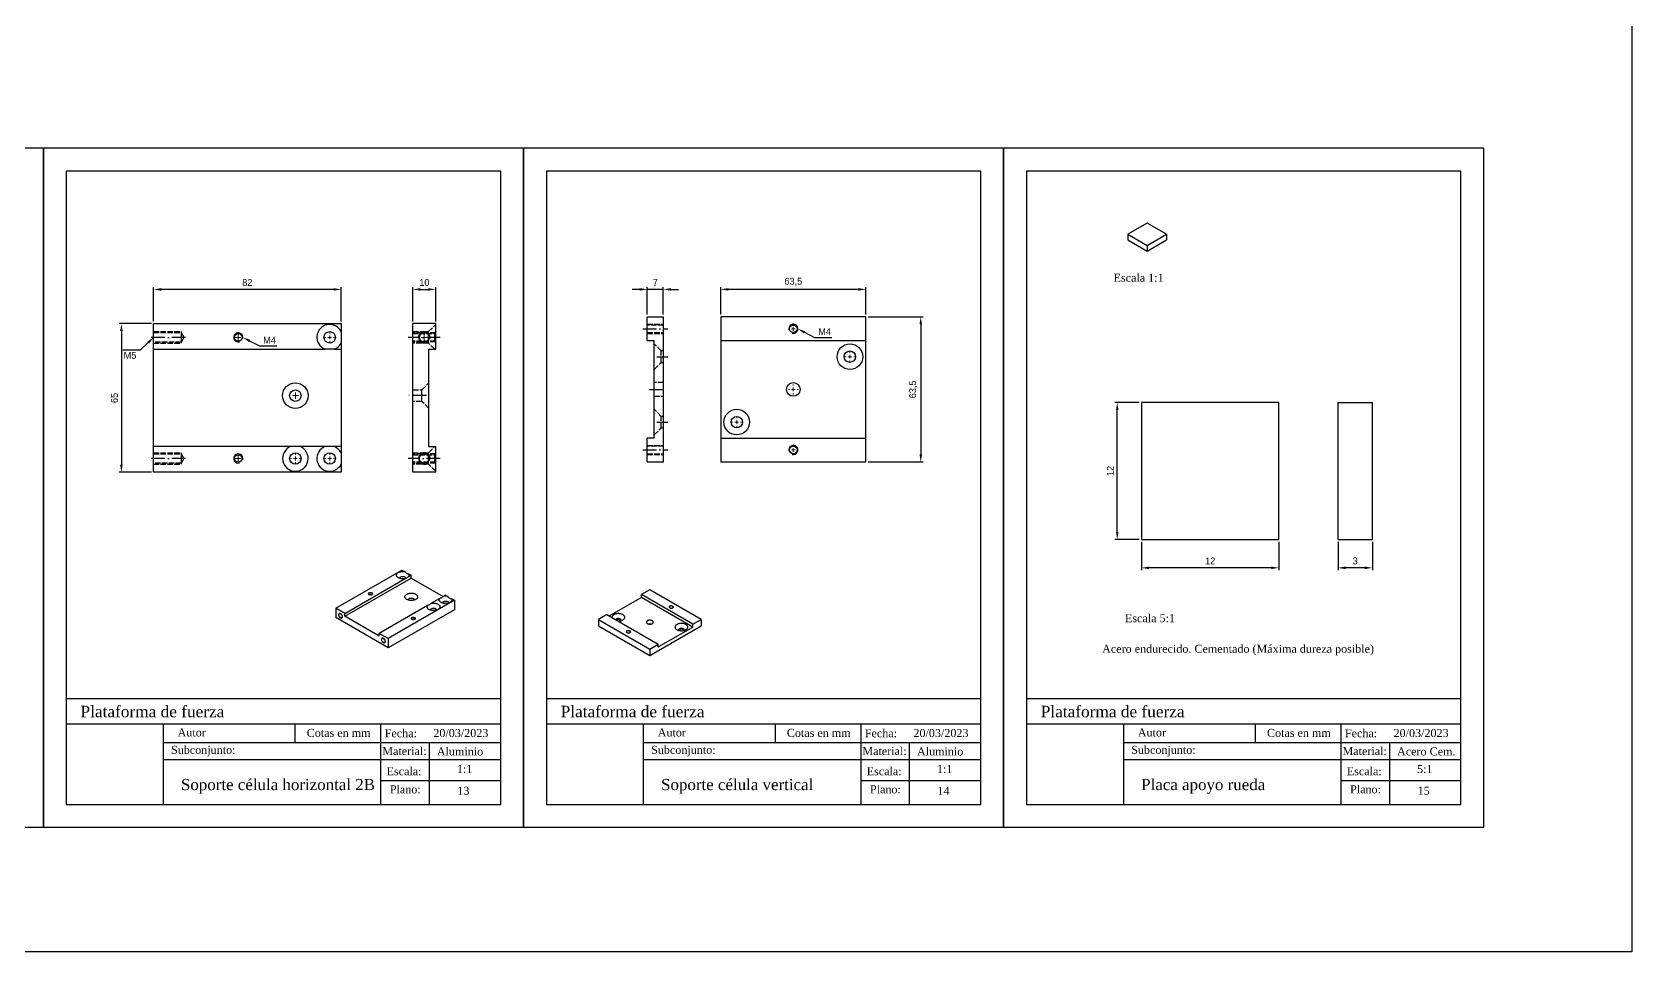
# Model space of a CAD drawing. Header units: inches. Extents: x 3024 to 8657, y 819 to 1763.
# Drawn here: x 7957 to 8657, y 819 to 1222 of the extents above; entities that cross this region are included whole.
import ezdxf
from ezdxf.enums import TextEntityAlignment as Align

# ---------------------------------------------------------------- set-up
doc = ezdxf.new("R2010")
doc.units = ezdxf.units.IN
doc.header["$MEASUREMENT"] = 0
doc.linetypes.add('ACAD_ISO02W100', pattern=[15, 12, -3])
doc.linetypes.add('ACAD_ISO10W100', pattern=[18, 12, -3, 0, -3])
for name, color, linetype in [('cotas', 1, 'Continuous'), ('ejes', 4, 'ACAD_ISO10W100'), ('finas', 3, 'ACAD_ISO02W100'), ('Pieza', 7, 'Continuous'), ('Texto', 7, 'Continuous')]:
    doc.layers.add(name, color=color, linetype=linetype)
doc.styles.add('Estilo1', font='times.ttf', dxfattribs={"height": 2.5})
doc.dimstyles.new('PFC silvia', dxfattribs={"dimscale": 0.5, "dimtxt": 6, "dimasz": 6.604, "dimexe": 2, "dimexo": 2, "dimgap": 3.048, "dimtad": 1, "dimdec": 1, "dimtxsty": 'Standard', "dimcen": 2.5, "dimclrt": 256, "dimadec": 1, "dimazin": 2, "dimtfac": 1, "dimtdec": 1, "dimtmove": 0, "dimatfit": 3, "dimfxl": 1, "dimtzin": 0, "dimarcsym": 0})

# ---------------------------------------------------------------- blocks, each defined once
blk = doc.blocks.new('SW_CENTERMARKSYMBOL_2')
at = {"color": 0, "linetype": 'Continuous', "lineweight": 18}
for p, q in [((-1.67, 0), (-2.17, 0)), ((0, 0), (-0.83, 0)), ((0, 1.67), (0, 2.17)), ((0, 0), (0, 0.83)), ((0, 0), (0, -0.83)), ((0, 0), (0.83, 0)), ((1.67, 0), (2.17, 0)), ((0, -1.67), (0, -2.17))]:
    blk.add_line(p, q, dxfattribs=at)
blk = doc.blocks.new('SW_CENTERMARKSYMBOL_3')
at = {"color": 0, "linetype": 'Continuous', "lineweight": 18}
for p, q in [((-1.67, 0), (-2.17, 0)), ((0, 0), (-0.83, 0)), ((0, 1.67), (0, 2.17)), ((0, 0), (0, 0.83)), ((0, 0), (0, -0.83)), ((0, 0), (0.83, 0)), ((1.67, 0), (2.17, 0)), ((0, -1.67), (0, -2.17))]:
    blk.add_line(p, q, dxfattribs=at)
blk = doc.blocks.new('SW_CENTERMARKSYMBOL_5')
at = {"color": 0, "linetype": 'Continuous', "lineweight": 18}
for p, q in [((-0.83, 0), (-1.33, 0)), ((0, 0), (-0.83, 0)), ((0, 0.83), (0, 1.33)), ((0, 0), (0, 0.83)), ((0, 0), (0, -0.83)), ((0, 0), (0.83, 0)), ((0.83, 0), (1.33, 0)), ((0, -0.83), (0, -1.33))]:
    blk.add_line(p, q, dxfattribs=at)
blk = doc.blocks.new('SW_CENTERMARKSYMBOL_6')
at = {"color": 0, "linetype": 'Continuous', "lineweight": 18}
for p, q in [((-0.83, 0), (-1.33, 0)), ((0, 0), (-0.83, 0)), ((0, 0.83), (0, 1.33)), ((0, 0), (0, 0.83)), ((0, 0), (0, -0.83)), ((0, 0), (0.83, 0)), ((0.83, 0), (1.33, 0)), ((0, -0.83), (0, -1.33))]:
    blk.add_line(p, q, dxfattribs=at)
blk = doc.blocks.new('*D41')
at = {"layer": 'cotas', "color": 0, "lineweight": -2, "transparency": 16777216}
for p, q in [((8010.32, 1095.16), (8010.32, 1110.12)), ((8089.02, 1109.12), (8013.62, 1109.12)), ((8092.32, 1095.16), (8092.32, 1110.12))]:
    blk.add_line(p, q, dxfattribs=at)
at = {"layer": 'cotas', "color": 0, "transparency": 16777216}
for points in [[(8013.62, 1109.67), (8013.62, 1108.57), (8010.32, 1109.12)], [(8089.02, 1109.67), (8089.02, 1108.57), (8092.32, 1109.12)]]:
    blk.add_solid(points, dxfattribs=at)
at = {"layer": 'Defpoints', "color": 0, "transparency": 16777216}
for p in [(8010.32, 1109.12), (8010.32, 1094.16), (8092.32, 1094.16)]:
    blk.add_point(p, dxfattribs=at)
at = {"layer": 'cotas', "transparency": 16777216, "insert": (8051.32, 1112.14), "char_height": 3, "attachment_point": 5}
blk.add_mtext('82', dxfattribs=at)
blk = doc.blocks.new('*D42')
at = {"layer": 'cotas', "color": 0, "lineweight": -2, "transparency": 16777216}
for p, q in [((8123.72, 1095.16), (8123.72, 1110.12)), ((8127.02, 1109.12), (8130.41, 1109.12)), ((8133.72, 1095.16), (8133.72, 1110.12))]:
    blk.add_line(p, q, dxfattribs=at)
at = {"layer": 'cotas', "color": 0, "transparency": 16777216}
for points in [[(8127.02, 1109.67), (8127.02, 1108.57), (8123.72, 1109.12)], [(8130.41, 1109.67), (8130.41, 1108.57), (8133.72, 1109.12)]]:
    blk.add_solid(points, dxfattribs=at)
at = {"layer": 'Defpoints', "color": 0, "transparency": 16777216}
for p in [(8133.72, 1109.12), (8123.72, 1094.16), (8133.72, 1094.16)]:
    blk.add_point(p, dxfattribs=at)
at = {"layer": 'cotas', "transparency": 16777216, "insert": (8128.72, 1112.14), "char_height": 3, "attachment_point": 5}
blk.add_mtext('10', dxfattribs=at)
blk = doc.blocks.new('*D43')
at = {"layer": 'cotas', "color": 0, "lineweight": -2, "transparency": 16777216}
for p, q in [((8009.32, 1094.16), (7995.21, 1094.16)), ((7996.21, 1090.86), (7996.21, 1032.46)), ((8009.32, 1029.16), (7995.21, 1029.16))]:
    blk.add_line(p, q, dxfattribs=at)
at = {"layer": 'cotas', "color": 0, "transparency": 16777216}
for points in [[(7995.66, 1090.86), (7996.76, 1090.86), (7996.21, 1094.16)], [(7995.66, 1032.46), (7996.76, 1032.46), (7996.21, 1029.16)]]:
    blk.add_solid(points, dxfattribs=at)
at = {"layer": 'Defpoints', "color": 0, "transparency": 16777216}
for p in [(8010.32, 1094.16), (7996.21, 1029.16), (8010.32, 1029.16)]:
    blk.add_point(p, dxfattribs=at)
at = {"layer": 'cotas', "transparency": 16777216, "insert": (7993.19, 1061.66), "char_height": 3, "attachment_point": 5, "rotation": 90}
blk.add_mtext('65', dxfattribs=at)
blk = doc.blocks.new('SW_CENTERMARKSYMBOL_1')
at = {"color": 0, "linetype": 'Continuous', "lineweight": 18}
for p, q in [((-1.67, 0), (-2.17, 0)), ((0, 0), (-0.83, 0)), ((0, 1.67), (0, 2.17)), ((0, 0), (0, 0.83)), ((0, 0), (0, -0.83)), ((0, 0), (0.83, 0)), ((1.67, 0), (2.17, 0)), ((0, -1.67), (0, -2.17))]:
    blk.add_line(p, q, dxfattribs=at)
blk = doc.blocks.new('*D47')
at = {"layer": 'cotas', "color": 0, "lineweight": -2, "transparency": 16777216}
for p, q in [((8258.37, 1098.14), (8258.37, 1110.13)), ((8318.57, 1109.13), (8261.67, 1109.13)), ((8321.87, 1098.14), (8321.87, 1110.13))]:
    blk.add_line(p, q, dxfattribs=at)
at = {"layer": 'cotas', "color": 0, "transparency": 16777216}
for points in [[(8261.67, 1109.68), (8261.67, 1108.58), (8258.37, 1109.13)], [(8318.57, 1109.68), (8318.57, 1108.58), (8321.87, 1109.13)]]:
    blk.add_solid(points, dxfattribs=at)
at = {"layer": 'Defpoints', "color": 0, "transparency": 16777216}
for p in [(8258.37, 1109.13), (8258.37, 1097.14), (8321.87, 1097.14)]:
    blk.add_point(p, dxfattribs=at)
at = {"layer": 'cotas', "transparency": 16777216, "insert": (8290.12, 1112.41), "char_height": 3, "attachment_point": 5}
blk.add_mtext('63,5', dxfattribs=at)
blk = doc.blocks.new('*D48')
at = {"layer": 'cotas', "color": 0, "lineweight": -2, "transparency": 16777216}
for p, q in [((8222.96, 1109.13), (8219.66, 1109.13)), ((8226.26, 1098.14), (8226.26, 1110.13)), ((8233.26, 1109.13), (8226.26, 1109.13)), ((8233.26, 1098.14), (8233.26, 1110.13)), ((8236.56, 1109.13), (8239.87, 1109.13))]:
    blk.add_line(p, q, dxfattribs=at)
at = {"layer": 'cotas', "color": 0, "transparency": 16777216}
for points in [[(8222.96, 1109.68), (8222.96, 1108.58), (8226.26, 1109.13)], [(8236.56, 1109.68), (8236.56, 1108.58), (8233.26, 1109.13)]]:
    blk.add_solid(points, dxfattribs=at)
at = {"layer": 'Defpoints', "color": 0, "transparency": 16777216}
for p in [(8226.26, 1109.13), (8226.26, 1097.14), (8233.26, 1097.14)]:
    blk.add_point(p, dxfattribs=at)
at = {"layer": 'cotas', "transparency": 16777216, "insert": (8229.76, 1112.16), "char_height": 3, "attachment_point": 5}
blk.add_mtext('7', dxfattribs=at)
blk = doc.blocks.new('*D49')
at = {"layer": 'cotas', "color": 0, "lineweight": -2, "transparency": 16777216}
for p, q in [((8322.87, 1097.14), (8346.86, 1097.14)), ((8345.86, 1093.84), (8345.86, 1036.94)), ((8322.87, 1033.64), (8346.86, 1033.64))]:
    blk.add_line(p, q, dxfattribs=at)
at = {"layer": 'cotas', "color": 0, "transparency": 16777216}
for points in [[(8345.31, 1093.84), (8346.41, 1093.84), (8345.86, 1097.14)], [(8345.31, 1036.94), (8346.41, 1036.94), (8345.86, 1033.64)]]:
    blk.add_solid(points, dxfattribs=at)
at = {"layer": 'Defpoints', "color": 0, "transparency": 16777216}
for p in [(8321.87, 1097.14), (8321.87, 1033.64), (8345.86, 1033.64)]:
    blk.add_point(p, dxfattribs=at)
at = {"layer": 'cotas', "transparency": 16777216, "insert": (8342.58, 1065.39), "char_height": 3, "attachment_point": 5, "rotation": 90}
blk.add_mtext('63,5', dxfattribs=at)
blk = doc.blocks.new('*D50')
at = {"layer": 'cotas', "color": 0, "lineweight": -2, "transparency": 16777216}
for p, q in [((8442.44, 998.71), (8442.44, 986.34)), ((8502.44, 998.71), (8502.44, 986.34)), ((8499.13, 987.34), (8445.74, 987.34))]:
    blk.add_line(p, q, dxfattribs=at)
at = {"layer": 'cotas', "color": 0, "transparency": 16777216}
for points in [[(8445.74, 987.89), (8445.74, 986.79), (8442.44, 987.34)], [(8499.13, 987.89), (8499.13, 986.79), (8502.44, 987.34)]]:
    blk.add_solid(points, dxfattribs=at)
at = {"layer": 'Defpoints', "color": 0, "transparency": 16777216}
for p in [(8442.44, 999.71), (8502.44, 999.71), (8442.44, 987.34)]:
    blk.add_point(p, dxfattribs=at)
at = {"layer": 'cotas', "transparency": 16777216, "insert": (8472.44, 990.36), "char_height": 3, "attachment_point": 5}
blk.add_mtext('12', dxfattribs=at)
blk = doc.blocks.new('*D51')
at = {"layer": 'cotas', "color": 0, "lineweight": -2, "transparency": 16777216}
for p, q in [((8441.44, 1059.71), (8430.8, 1059.71)), ((8431.8, 1003.01), (8431.8, 1056.4)), ((8441.44, 999.71), (8430.8, 999.71))]:
    blk.add_line(p, q, dxfattribs=at)
at = {"layer": 'cotas', "color": 0, "transparency": 16777216}
for points in [[(8431.25, 1056.4), (8432.35, 1056.4), (8431.8, 1059.71)], [(8431.25, 1003.01), (8432.35, 1003.01), (8431.8, 999.71)]]:
    blk.add_solid(points, dxfattribs=at)
at = {"layer": 'Defpoints', "color": 0, "transparency": 16777216}
for p in [(8431.8, 1059.71), (8442.44, 1059.71), (8442.44, 999.71)]:
    blk.add_point(p, dxfattribs=at)
at = {"layer": 'cotas', "transparency": 16777216, "insert": (8428.78, 1029.71), "char_height": 3, "attachment_point": 5, "rotation": 90}
blk.add_mtext('12', dxfattribs=at)
blk = doc.blocks.new('*D52')
at = {"layer": 'cotas', "color": 0, "lineweight": -2, "transparency": 16777216}
for p, q in [((8528.38, 998.71), (8528.38, 986.34)), ((8543.38, 998.71), (8543.38, 986.34)), ((8540.08, 987.34), (8531.68, 987.34))]:
    blk.add_line(p, q, dxfattribs=at)
at = {"layer": 'cotas', "color": 0, "transparency": 16777216}
for points in [[(8531.68, 987.89), (8531.68, 986.79), (8528.38, 987.34)], [(8540.08, 987.89), (8540.08, 986.79), (8543.38, 987.34)]]:
    blk.add_solid(points, dxfattribs=at)
at = {"layer": 'Defpoints', "color": 0, "transparency": 16777216}
for p in [(8528.38, 999.71), (8543.38, 999.71), (8528.38, 987.34)]:
    blk.add_point(p, dxfattribs=at)
at = {"layer": 'cotas', "transparency": 16777216, "insert": (8535.88, 990.36), "char_height": 3, "attachment_point": 5}
blk.add_mtext('3', dxfattribs=at)

msp = doc.modelspace()

# ---------------------------------------------------------------- linework, layer by layer
for p, q in [((7972.119, 1160.887), (7972.119, 883.887)), ((8182.119, 1160.887), (8182.119, 883.887)), ((8392.119, 1160.887), (8392.119, 883.887))]:
    msp.add_line(p, q)
at = {"color": 7, "linetype": 'Continuous', "lineweight": 25}
for p, q in [((8444.88, 1138.117), (8436.395, 1133.219)), ((8453.366, 1133.219), (8444.88, 1138.117)), ((8436.395, 1133.219), (8444.88, 1128.32)), ((8436.395, 1133.219), (8436.395, 1130.769)), ((8436.395, 1130.769), (8444.88, 1125.87)), ((8444.88, 1128.32), (8453.366, 1133.219)), ((8444.88, 1125.87), (8453.366, 1130.769)), ((8444.88, 1128.32), (8444.88, 1125.87)), ((8453.366, 1133.219), (8453.366, 1130.769)), ((8010.321, 1094.162), (8092.321, 1094.162)), ((8010.321, 1082.962), (8010.321, 1094.162)), ((8092.321, 1094.162), (8092.321, 1090.684)), ((8123.717, 1029.162), (8123.717, 1094.162)), ((8133.717, 1094.162), (8123.717, 1094.162)), ((8133.717, 1082.962), (8133.717, 1094.162)), ((8226.262, 1097.142), (8233.262, 1097.142)), ((8226.262, 1086.692), (8226.262, 1097.142)), ((8233.262, 1033.642), (8233.262, 1097.142)), ((8321.871, 1097.142), (8258.371, 1097.142)), ((8258.371, 1097.142), (8258.371, 1086.692)), ((8321.871, 1086.692), (8321.871, 1097.142)), ((8092.321, 1085.64), (8092.321, 1082.962)), ((8229.262, 1086.692), (8226.262, 1086.692)), ((8229.262, 1044.092), (8229.262, 1086.692)), ((8321.871, 1086.692), (8258.371, 1086.692)), ((8258.371, 1086.692), (8258.371, 1044.092)), ((8321.871, 1044.092), (8321.871, 1086.692)), ((8010.321, 1082.962), (8085.243, 1082.962)), ((8010.321, 1040.362), (8010.321, 1082.962)), ((8089.399, 1082.962), (8092.321, 1082.962)), ((8092.321, 1082.962), (8092.321, 1040.362)), ((8130.717, 1040.362), (8130.717, 1082.962)), ((8130.717, 1082.962), (8133.717, 1082.962)), ((8442.436, 1059.706), (8442.436, 999.706)), ((8502.436, 1059.706), (8442.436, 1059.706)), ((8502.436, 999.706), (8502.436, 1059.706)), ((8528.377, 999.706), (8528.377, 1059.706)), ((8528.377, 1059.706), (8543.377, 1059.706)), ((8543.377, 999.706), (8543.377, 1059.706)), ((8226.262, 1033.642), (8226.262, 1044.092)), ((8229.262, 1044.092), (8226.262, 1044.092)), ((8258.371, 1044.092), (8321.871, 1044.092)), ((8258.371, 1044.092), (8258.371, 1033.642)), ((8321.871, 1033.642), (8321.871, 1044.092)), ((8010.321, 1029.162), (8010.321, 1040.362)), ((8070.243, 1040.362), (8010.321, 1040.362)), ((8085.243, 1040.362), (8074.399, 1040.362)), ((8092.321, 1040.362), (8089.399, 1040.362)), ((8092.321, 1040.362), (8092.321, 1037.684)), ((8130.717, 1040.362), (8133.717, 1040.362)), ((8133.717, 1029.162), (8133.717, 1040.362)), ((8092.321, 1029.162), (8010.321, 1029.162)), ((8092.321, 1032.64), (8092.321, 1029.162)), ((8133.717, 1029.162), (8123.717, 1029.162)), ((8226.262, 1033.642), (8233.262, 1033.642)), ((8258.371, 1033.642), (8321.871, 1033.642)), ((8442.436, 999.706), (8502.436, 999.706)), ((8528.377, 999.706), (8543.377, 999.706)), ((8089.961, 969.662), (8118.952, 986.398)), ((8093.92, 966.151), (8122.912, 982.888)), ((8093.92, 967.376), (8120.409, 982.668)), ((8118.952, 986.398), (8120.182, 985.688)), ((8121.879, 983.516), (8122.912, 984.112)), ((8121.965, 984.659), (8122.912, 984.112)), ((8122.912, 982.888), (8122.912, 984.112)), ((8122.912, 982.888), (8136.919, 974.801)), ((8141.933, 973.132), (8112.941, 956.395)), ((8135.47, 973.973), (8131.637, 971.76)), ((8137.973, 975.418), (8136.94, 974.821)), ((8137.973, 975.418), (8138.92, 974.871)), ((8140.703, 973.842), (8141.933, 973.132)), ((8141.933, 973.132), (8141.933, 969.049)), ((8223.681, 974.393), (8209.68, 966.31)), ((8227.375, 977.75), (8223.681, 975.617)), ((8246.131, 962.657), (8223.681, 975.617)), ((8223.681, 974.393), (8223.681, 975.617)), ((8246.131, 961.432), (8223.681, 974.393)), ((8249.826, 964.79), (8227.375, 977.75)), ((8089.961, 969.662), (8089.961, 965.579)), ((8093.92, 967.376), (8089.961, 969.662)), ((8093.92, 966.151), (8093.92, 967.376)), ((8108.982, 957.457), (8093.92, 966.151)), ((8130.167, 970.911), (8108.982, 958.681)), ((8141.933, 969.049), (8112.941, 952.313)), ((8208.619, 966.923), (8204.925, 964.79)), ((8208.619, 966.923), (8231.07, 953.962)), ((8112.941, 952.313), (8089.961, 965.579)), ((8204.925, 964.79), (8204.925, 961.932)), ((8204.925, 964.79), (8227.375, 951.829)), ((8204.925, 961.932), (8227.375, 948.971)), ((8227.375, 948.971), (8249.826, 961.932)), ((8231.07, 952.737), (8246.131, 961.432)), ((8246.131, 962.657), (8249.826, 964.79)), ((8246.131, 961.432), (8246.131, 962.657)), ((8249.826, 964.79), (8249.826, 961.932)), ((8112.941, 956.395), (8108.982, 958.681)), ((8108.982, 957.457), (8108.982, 958.681)), ((8112.941, 956.395), (8112.941, 952.313)), ((8227.375, 951.829), (8231.07, 953.962)), ((8227.375, 951.829), (8227.375, 948.971)), ((8231.07, 952.737), (8231.07, 953.962))]:
    msp.add_line(p, q, dxfattribs=at)
for points in [[(7752.119, 873.887), (7962.119, 873.887), (7962.119, 1170.887), (7752.119, 1170.887)], [(7962.119, 873.887), (8172.119, 873.887), (8172.119, 1170.887), (7962.119, 1170.887)], [(8172.119, 873.887), (8382.119, 873.887), (8382.119, 1170.887), (8172.119, 1170.887)], [(8382.119, 873.887), (8592.119, 873.887), (8592.119, 1170.887), (8382.119, 1170.887)]]:
    msp.add_lwpolyline(points, close=True)
at = {"color": 7, "linetype": 'Continuous', "lineweight": 25, "flags": 128}
for points in [[(8120.409, 982.668), (8120.11, 982.605), (8119.801, 982.562), (8119.485, 982.54), (8119.167, 982.539), (8118.85, 982.558), (8118.54, 982.598), (8118.239, 982.659), (8117.953, 982.738), (8117.683, 982.836), (8117.435, 982.95), (8117.211, 983.081), (8117.013, 983.225), (8116.846, 983.381), (8116.71, 983.547), (8116.607, 983.721), (8116.54, 983.9), (8116.508, 984.083), (8116.512, 984.267), (8116.553, 984.449), (8116.629, 984.627), (8116.739, 984.799), (8116.882, 984.963), (8117.057, 985.117), (8117.261, 985.258), (8117.491, 985.385), (8117.745, 985.495), (8118.019, 985.589), (8118.309, 985.664), (8118.612, 985.719), (8118.925, 985.755), (8119.242, 985.769), (8119.56, 985.763), (8119.874, 985.736), (8120.182, 985.688)], [(8118.101, 982.694), (8118.069, 982.781), (8118.056, 982.903), (8118.078, 983.025), (8118.136, 983.142), (8118.227, 983.253), (8118.35, 983.353), (8118.5, 983.439), (8118.673, 983.51), (8118.864, 983.563), (8119.068, 983.596), (8119.279, 983.609), (8119.49, 983.601), (8119.697, 983.573), (8119.892, 983.525), (8120.07, 983.459), (8120.226, 983.376), (8120.356, 983.279), (8120.455, 983.171), (8120.522, 983.055), (8120.553, 982.934), (8120.548, 982.811), (8120.508, 982.691), (8120.507, 982.688)], [(8105.754, 975.656), (8105.62, 975.594), (8105.466, 975.549), (8105.299, 975.523), (8105.127, 975.518), (8104.957, 975.533), (8104.796, 975.569), (8104.651, 975.623), (8104.529, 975.694), (8104.435, 975.777), (8104.373, 975.87), (8104.347, 975.968), (8104.356, 976.068), (8104.4, 976.164), (8104.478, 976.253), (8104.587, 976.33), (8104.721, 976.393), (8104.875, 976.438), (8105.041, 976.464), (8105.214, 976.469), (8105.384, 976.453), (8105.545, 976.418), (8105.69, 976.363), (8105.812, 976.293), (8105.905, 976.209), (8105.967, 976.117), (8105.994, 976.018), (8105.985, 975.919), (8105.941, 975.823), (8105.862, 975.734), (8105.754, 975.656)], [(8124.998, 973.519), (8124.759, 973.397), (8124.498, 973.29), (8124.217, 973.202), (8123.921, 973.132), (8123.613, 973.083), (8123.297, 973.054), (8122.978, 973.046), (8122.659, 973.059), (8122.345, 973.093), (8122.039, 973.148), (8121.747, 973.222), (8121.47, 973.315), (8121.215, 973.426), (8120.982, 973.552), (8120.776, 973.694), (8120.6, 973.847), (8120.454, 974.012), (8120.343, 974.185), (8120.266, 974.364), (8120.225, 974.547), (8120.22, 974.732), (8120.252, 974.915), (8120.32, 975.096), (8120.423, 975.27), (8120.56, 975.437), (8120.729, 975.594), (8120.928, 975.738), (8121.154, 975.869), (8121.404, 975.983), (8121.676, 976.081), (8121.965, 976.16), (8122.267, 976.22), (8122.58, 976.259), (8122.898, 976.277), (8123.217, 976.275), (8123.535, 976.251), (8123.845, 976.207), (8124.144, 976.142), (8124.429, 976.058), (8124.696, 975.956), (8124.94, 975.837), (8125.16, 975.703), (8125.351, 975.556), (8125.513, 975.396), (8125.641, 975.227), (8125.736, 975.051), (8125.795, 974.869), (8125.817, 974.685), (8125.804, 974.501), (8125.754, 974.319), (8125.668, 974.141), (8125.548, 973.97), (8125.395, 973.808), (8125.21, 973.657), (8124.998, 973.519)], [(8121.814, 973.203), (8121.782, 973.29), (8121.768, 973.412), (8121.79, 973.534), (8121.848, 973.651), (8121.94, 973.762), (8122.062, 973.862), (8122.212, 973.948), (8122.385, 974.019), (8122.576, 974.072), (8122.78, 974.105), (8122.991, 974.118), (8123.203, 974.11), (8123.409, 974.082), (8123.604, 974.034), (8123.782, 973.968), (8123.938, 973.885), (8124.068, 973.788), (8124.167, 973.68), (8124.234, 973.564), (8124.265, 973.443), (8124.261, 973.32), (8124.222, 973.203)], [(8140.703, 973.842), (8140.785, 973.664), (8140.832, 973.483), (8140.843, 973.299), (8140.818, 973.116), (8140.757, 972.936), (8140.661, 972.761), (8140.531, 972.593), (8140.369, 972.435), (8140.177, 972.289), (8139.957, 972.156), (8139.713, 972.038), (8139.447, 971.937), (8139.163, 971.854), (8138.865, 971.79), (8138.556, 971.747), (8138.24, 971.723), (8137.922, 971.721), (8137.606, 971.739), (8137.295, 971.778), (8136.994, 971.837), (8136.706, 971.916), (8136.436, 972.013), (8136.186, 972.127), (8135.96, 972.256), (8135.762, 972.399), (8135.592, 972.555), (8135.455, 972.72), (8135.35, 972.894), (8135.281, 973.073), (8135.247, 973.256), (8135.25, 973.439), (8135.288, 973.622), (8135.362, 973.8), (8135.47, 973.973)], [(8136.84, 971.877), (8136.808, 971.963), (8136.794, 972.086), (8136.817, 972.207), (8136.874, 972.325), (8136.966, 972.435), (8137.088, 972.535), (8137.238, 972.622), (8137.411, 972.693), (8137.602, 972.745), (8137.806, 972.779), (8138.017, 972.792), (8138.229, 972.784), (8138.435, 972.756), (8138.63, 972.708), (8138.808, 972.641), (8138.964, 972.558), (8139.094, 972.462), (8139.193, 972.353), (8139.26, 972.237), (8139.291, 972.116), (8139.287, 971.994), (8139.248, 971.877)], [(8091.339, 966.825), (8091.353, 966.979), (8091.393, 967.113), (8091.457, 967.22), (8091.544, 967.298), (8091.651, 967.343), (8091.773, 967.354), (8091.907, 967.33), (8092.046, 967.273), (8092.187, 967.184), (8092.325, 967.066), (8092.453, 966.924), (8092.568, 966.763), (8092.665, 966.589), (8092.742, 966.408), (8092.794, 966.226), (8092.821, 966.051), (8092.821, 965.888), (8092.794, 965.743), (8092.742, 965.622), (8092.665, 965.529), (8092.568, 965.467), (8092.453, 965.439), (8092.325, 965.446), (8092.187, 965.486), (8092.046, 965.56), (8091.907, 965.664), (8091.773, 965.794), (8091.651, 965.946), (8091.544, 966.115), (8091.457, 966.293), (8091.393, 966.475), (8091.353, 966.655), (8091.339, 966.825)], [(8131.637, 971.76), (8131.94, 971.823), (8132.253, 971.866), (8132.573, 971.888), (8132.895, 971.888), (8133.215, 971.867), (8133.528, 971.825), (8133.831, 971.763), (8134.12, 971.681), (8134.391, 971.58), (8134.64, 971.462), (8134.863, 971.328), (8135.059, 971.181), (8135.224, 971.021), (8135.356, 970.852), (8135.453, 970.674), (8135.515, 970.492), (8135.54, 970.307), (8135.528, 970.121), (8135.479, 969.937), (8135.394, 969.758), (8135.273, 969.585), (8135.12, 969.422), (8134.935, 969.27), (8134.72, 969.131), (8134.48, 969.008), (8134.217, 968.901), (8133.934, 968.812), (8133.635, 968.743), (8133.324, 968.693), (8133.006, 968.665), (8132.684, 968.658), (8132.363, 968.673), (8132.047, 968.708), (8131.741, 968.764), (8131.447, 968.841), (8131.17, 968.936), (8130.915, 969.049), (8130.683, 969.178), (8130.479, 969.322), (8130.304, 969.478), (8130.162, 969.644), (8130.054, 969.82), (8129.981, 970.001), (8129.945, 970.185), (8129.946, 970.371), (8129.983, 970.556), (8130.057, 970.737), (8130.167, 970.911)], [(8131.536, 968.815), (8131.504, 968.902), (8131.491, 969.024), (8131.513, 969.146), (8131.571, 969.263), (8131.662, 969.374), (8131.785, 969.474), (8131.935, 969.56), (8132.108, 969.631), (8132.299, 969.684), (8132.503, 969.717), (8132.714, 969.73), (8132.926, 969.722), (8133.132, 969.694), (8133.327, 969.646), (8133.505, 969.58), (8133.661, 969.497), (8133.791, 969.4), (8133.89, 969.292), (8133.957, 969.176), (8133.988, 969.055), (8133.983, 968.932), (8133.945, 968.815)], [(8213.541, 964.081), (8213.755, 964.085), (8214.051, 964.106), (8214.342, 964.144), (8214.623, 964.2), (8214.893, 964.274), (8215.148, 964.363), (8215.385, 964.467), (8215.601, 964.586), (8215.794, 964.717), (8215.962, 964.859), (8216.103, 965.01), (8216.216, 965.17), (8216.298, 965.335), (8216.349, 965.505), (8216.369, 965.676), (8216.357, 965.848), (8216.314, 966.018), (8216.239, 966.185), (8216.134, 966.346), (8216, 966.5), (8215.839, 966.644), (8215.652, 966.778), (8215.441, 966.9), (8215.209, 967.008), (8214.958, 967.101), (8214.692, 967.179), (8214.413, 967.239), (8214.125, 967.282), (8213.83, 967.307), (8213.532, 967.314), (8213.235, 967.303), (8212.941, 967.273), (8212.654, 967.226), (8212.378, 967.161), (8212.116, 967.079), (8211.87, 966.982), (8211.643, 966.871), (8211.438, 966.746), (8211.257, 966.609), (8211.102, 966.462), (8210.975, 966.306), (8210.878, 966.144), (8210.811, 965.976), (8210.775, 965.805), (8210.769, 965.682)], [(8236.161, 969.862), (8236.286, 969.802), (8236.429, 969.758), (8236.584, 969.731), (8236.745, 969.722), (8236.906, 969.731), (8237.06, 969.758), (8237.203, 969.802), (8237.328, 969.862), (8237.431, 969.934), (8237.507, 970.016), (8237.554, 970.106), (8237.57, 970.198), (8237.554, 970.291), (8237.507, 970.381), (8237.431, 970.463), (8237.328, 970.535), (8237.203, 970.594), (8237.06, 970.638), (8236.906, 970.666), (8236.745, 970.675), (8236.584, 970.666), (8236.429, 970.638), (8236.286, 970.594), (8236.161, 970.535), (8236.059, 970.463), (8235.982, 970.381), (8235.935, 970.291), (8235.92, 970.198), (8235.935, 970.106), (8235.982, 970.016), (8236.059, 969.934), (8236.161, 969.862)], [(8124.492, 964.839), (8124.358, 964.776), (8124.204, 964.731), (8124.038, 964.705), (8123.866, 964.7), (8123.695, 964.716), (8123.534, 964.751), (8123.39, 964.806), (8123.268, 964.876), (8123.174, 964.96), (8123.112, 965.053), (8123.085, 965.151), (8123.094, 965.25), (8123.138, 965.347), (8123.217, 965.435), (8123.325, 965.513), (8123.459, 965.575), (8123.613, 965.62), (8123.78, 965.646), (8123.952, 965.651), (8124.122, 965.636), (8124.283, 965.6), (8124.428, 965.546), (8124.55, 965.476), (8124.644, 965.392), (8124.706, 965.299), (8124.733, 965.201), (8124.724, 965.101), (8124.679, 965.005), (8124.601, 964.916), (8124.492, 964.839)], [(8214.773, 964.239), (8214.804, 964.319), (8214.819, 964.432), (8214.804, 964.545), (8214.758, 964.655), (8214.683, 964.76), (8214.58, 964.856), (8214.453, 964.942), (8214.304, 965.016), (8214.137, 965.075), (8213.955, 965.118), (8213.765, 965.145), (8213.569, 965.154), (8213.374, 965.145), (8213.183, 965.118), (8213.002, 965.075), (8212.834, 965.016), (8212.685, 964.942), (8212.558, 964.856), (8212.455, 964.76), (8212.427, 964.725)], [(8217.423, 959.044), (8217.548, 958.985), (8217.691, 958.941), (8217.845, 958.914), (8218.006, 958.905), (8218.167, 958.914), (8218.322, 958.941), (8218.465, 958.985), (8218.59, 959.044), (8218.692, 959.116), (8218.768, 959.199), (8218.815, 959.288), (8218.831, 959.381), (8218.815, 959.474), (8218.768, 959.563), (8218.692, 959.646), (8218.59, 959.718), (8218.465, 959.777), (8218.322, 959.821), (8218.167, 959.848), (8218.006, 959.857), (8217.845, 959.848), (8217.691, 959.821), (8217.548, 959.777), (8217.423, 959.718), (8217.32, 959.646), (8217.244, 959.563), (8217.197, 959.474), (8217.181, 959.381), (8217.197, 959.288), (8217.244, 959.199), (8217.32, 959.116), (8217.423, 959.044)], [(8226.315, 962.953), (8226.481, 962.87), (8226.665, 962.802), (8226.865, 962.751), (8227.076, 962.716), (8227.293, 962.7), (8227.512, 962.703), (8227.728, 962.723), (8227.937, 962.762), (8228.133, 962.818), (8228.314, 962.889), (8228.474, 962.975), (8228.611, 963.074), (8228.722, 963.183), (8228.804, 963.3), (8228.855, 963.423), (8228.875, 963.549), (8228.863, 963.675), (8228.819, 963.799), (8228.745, 963.918), (8228.641, 964.029), (8228.511, 964.131), (8228.356, 964.22), (8228.18, 964.296), (8227.987, 964.356), (8227.781, 964.399), (8227.567, 964.424), (8227.348, 964.431), (8227.13, 964.419), (8226.917, 964.389), (8226.714, 964.342), (8226.525, 964.278), (8226.354, 964.199), (8226.205, 964.107), (8226.081, 964.002), (8225.984, 963.889), (8225.918, 963.769), (8225.882, 963.644), (8225.878, 963.518), (8225.906, 963.392), (8225.965, 963.27), (8226.054, 963.155), (8226.172, 963.048), (8226.315, 962.953)], [(8239.202, 960.289), (8239.423, 960.174), (8239.665, 960.073), (8239.924, 959.988), (8240.197, 959.919), (8240.481, 959.867), (8240.773, 959.833), (8241.07, 959.817), (8241.368, 959.819), (8241.664, 959.84), (8241.954, 959.878), (8242.236, 959.935), (8242.506, 960.008), (8242.76, 960.097), (8242.997, 960.202), (8243.214, 960.32), (8243.407, 960.451), (8243.575, 960.593), (8243.716, 960.745), (8243.828, 960.904), (8243.91, 961.069), (8243.962, 961.239), (8243.981, 961.411), (8243.97, 961.582), (8243.926, 961.753), (8243.851, 961.919), (8243.747, 962.08), (8243.613, 962.234), (8243.451, 962.379), (8243.264, 962.513), (8243.053, 962.634), (8242.821, 962.742), (8242.571, 962.835), (8242.305, 962.913), (8242.026, 962.973), (8241.737, 963.016), (8241.442, 963.041), (8241.144, 963.048), (8240.847, 963.037), (8240.553, 963.007), (8240.267, 962.96), (8239.991, 962.895), (8239.728, 962.814), (8239.482, 962.717), (8239.255, 962.605), (8239.05, 962.48), (8238.869, 962.343), (8238.715, 962.196), (8238.588, 962.041), (8238.49, 961.878), (8238.424, 961.71), (8238.388, 961.54), (8238.384, 961.368), (8238.412, 961.196), (8238.471, 961.028), (8238.561, 960.864), (8238.68, 960.706), (8238.828, 960.557), (8239.003, 960.417), (8239.202, 960.289)], [(8242.386, 959.973), (8242.416, 960.054), (8242.432, 960.166), (8242.416, 960.279), (8242.371, 960.389), (8242.295, 960.494), (8242.193, 960.591), (8242.066, 960.677), (8241.916, 960.75), (8241.749, 960.809), (8241.568, 960.853), (8241.377, 960.879), (8241.182, 960.888), (8240.986, 960.879), (8240.795, 960.853), (8240.614, 960.809), (8240.447, 960.75), (8240.298, 960.677), (8240.17, 960.591), (8240.068, 960.494), (8239.993, 960.389), (8239.947, 960.279), (8239.932, 960.166), (8239.947, 960.054), (8239.978, 959.973)], [(8242.391, 959.983), (8242.371, 960.022), (8242.295, 960.127), (8242.193, 960.223), (8242.066, 960.309), (8241.916, 960.383), (8241.749, 960.442), (8241.568, 960.485), (8241.377, 960.512), (8241.182, 960.521), (8240.986, 960.512), (8240.795, 960.485), (8240.614, 960.442), (8240.447, 960.383), (8240.298, 960.309), (8240.17, 960.223), (8240.068, 960.127), (8239.993, 960.022), (8239.973, 959.983)], [(8110.078, 956.007), (8110.091, 956.162), (8110.131, 956.295), (8110.196, 956.403), (8110.283, 956.48), (8110.389, 956.526), (8110.512, 956.537), (8110.645, 956.513), (8110.785, 956.455), (8110.926, 956.366), (8111.063, 956.249), (8111.191, 956.107), (8111.306, 955.946), (8111.404, 955.772), (8111.48, 955.591), (8111.533, 955.409), (8111.559, 955.233), (8111.559, 955.07), (8111.533, 954.926), (8111.48, 954.805), (8111.404, 954.712), (8111.306, 954.65), (8111.191, 954.622), (8111.063, 954.628), (8110.926, 954.669), (8110.785, 954.743), (8110.645, 954.846), (8110.512, 954.977), (8110.389, 955.129), (8110.283, 955.297), (8110.196, 955.476), (8110.131, 955.658), (8110.091, 955.837), (8110.078, 956.007)]]:
    msp.add_lwpolyline(points, dxfattribs=at)
at = {"color": 7, "linetype": 'Continuous', "lineweight": 18, "flags": 128}
for points in [[(8105.877, 975.585), (8106.094, 975.772), (8106.17, 975.993), (8106.094, 976.214), (8105.877, 976.401), (8105.553, 976.527), (8105.17, 976.571), (8104.788, 976.527), (8104.463, 976.401), (8104.246, 976.214), (8104.17, 975.993), (8104.246, 975.772), (8104.463, 975.585), (8104.788, 975.46), (8105.17, 975.416), (8105.553, 975.46), (8105.877, 975.585)], [(8091.198, 966.906), (8091.265, 966.477), (8091.457, 966.035), (8091.744, 965.648), (8092.082, 965.375), (8092.42, 965.258), (8092.707, 965.314), (8092.898, 965.534), (8092.966, 965.886), (8092.898, 966.315), (8092.707, 966.757), (8092.42, 967.144), (8092.082, 967.417), (8091.744, 967.534), (8091.457, 967.479), (8091.265, 967.258), (8091.198, 966.906)], [(8236.037, 969.79), (8235.821, 969.978), (8235.745, 970.198), (8235.821, 970.419), (8236.037, 970.607), (8236.362, 970.732), (8236.745, 970.776), (8237.127, 970.732), (8237.452, 970.607), (8237.668, 970.419), (8237.745, 970.198), (8237.668, 969.978), (8237.452, 969.79), (8237.127, 969.665), (8236.745, 969.621), (8236.362, 969.665), (8236.037, 969.79)], [(8124.616, 964.768), (8124.833, 964.955), (8124.909, 965.176), (8124.833, 965.397), (8124.616, 965.584), (8124.291, 965.709), (8123.909, 965.753), (8123.526, 965.709), (8123.202, 965.584), (8122.985, 965.397), (8122.909, 965.176), (8122.985, 964.955), (8123.202, 964.768), (8123.526, 964.643), (8123.909, 964.599), (8124.291, 964.643), (8124.616, 964.768)], [(8217.299, 958.973), (8217.082, 959.16), (8217.006, 959.381), (8217.082, 959.602), (8217.299, 959.789), (8217.624, 959.914), (8218.006, 959.958), (8218.389, 959.914), (8218.713, 959.789), (8218.93, 959.602), (8219.006, 959.381), (8218.93, 959.16), (8218.713, 958.973), (8218.389, 958.848), (8218.006, 958.804), (8217.624, 958.848), (8217.299, 958.973)], [(8109.936, 956.089), (8110.004, 955.659), (8110.195, 955.218), (8110.482, 954.831), (8110.82, 954.558), (8111.158, 954.44), (8111.445, 954.496), (8111.637, 954.717), (8111.704, 955.068), (8111.637, 955.498), (8111.445, 955.94), (8111.158, 956.326), (8110.82, 956.599), (8110.482, 956.717), (8110.195, 956.661), (8110.004, 956.441), (8109.936, 956.089)]]:
    msp.add_lwpolyline(points, dxfattribs=at)
at = {"color": 7, "linetype": 'Continuous', "lineweight": 25}
for centre, radius in [((8290.121, 1091.892), 1.65), ((8047.341, 1088.162), 1.65), ((8087.321, 1088.162), 2.5), ((8128.717, 1088.162), 2.1), ((8314.871, 1079.692), 5.6), ((8314.871, 1079.692), 2.5), ((8072.321, 1062.662), 5.6), ((8072.321, 1062.662), 2.5), ((8290.121, 1065.392), 3), ((8265.371, 1051.092), 5.6), ((8265.371, 1051.092), 2.5), ((8047.341, 1035.162), 1.65), ((8072.321, 1035.162), 2.5), ((8087.321, 1035.162), 2.5), ((8128.717, 1035.162), 2.1), ((8290.121, 1038.892), 1.65)]:
    msp.add_circle(centre, radius, dxfattribs=at)
for centre, radius, start, end in [((8087.321, 1088.162), 5.6, 26.765501, 248.213211), ((8087.321, 1088.162), 5.6, 291.786789, 333.234499), ((8072.321, 1035.162), 5.6, 111.786789, 68.213211), ((8087.321, 1035.162), 5.6, 111.786789, 333.234499), ((8087.321, 1035.162), 5.6, 26.765501, 68.213211), ((8121.097, 984.15), 1.007, 320.991138, 30.395375), ((8138.046, 970.233), 4.72, 79.3267, 103.548655), ((8213.544, 963.208), 1.614, 40.124597, 122.122352), ((8227.375, 960.273), 2.525, 78.592995, 101.407005)]:
    msp.add_arc(centre, radius, start, end, dxfattribs=at)
for points in [[(8092.321, 1090.684), (8092.321, 1090.289), (8092.321, 1089.874), (8092.321, 1089.032), (8092.321, 1088.603), (8092.321, 1087.724), (8092.321, 1087.293), (8092.321, 1086.45), (8092.321, 1086.035), (8092.321, 1085.64)], [(8089.399, 1082.962), (8089.068, 1082.962), (8088.724, 1082.962), (8088.023, 1082.962), (8087.669, 1082.962), (8086.962, 1082.962), (8086.604, 1082.962), (8085.911, 1082.962), (8085.573, 1082.962), (8085.243, 1082.962)], [(8074.399, 1040.362), (8074.067, 1040.362), (8073.723, 1040.362), (8073.031, 1040.362), (8072.68, 1040.362), (8071.966, 1040.362), (8071.611, 1040.362), (8070.918, 1040.362), (8070.577, 1040.362), (8070.243, 1040.362)], [(8089.399, 1040.362), (8089.068, 1040.362), (8088.724, 1040.362), (8088.023, 1040.362), (8087.669, 1040.362), (8086.962, 1040.362), (8086.604, 1040.362), (8085.911, 1040.362), (8085.573, 1040.362), (8085.243, 1040.362)], [(8092.321, 1037.684), (8092.321, 1037.289), (8092.321, 1036.874), (8092.321, 1036.032), (8092.321, 1035.603), (8092.321, 1034.724), (8092.321, 1034.293), (8092.321, 1033.45), (8092.321, 1033.035), (8092.321, 1032.64)], [(8120.182, 985.688), (8120.321, 985.535), (8120.468, 985.388), (8120.765, 985.13), (8120.917, 985.019), (8121.228, 984.839), (8121.381, 984.775), (8121.678, 984.689), (8121.825, 984.667), (8121.965, 984.659)], [(8121.879, 983.516), (8121.761, 983.398), (8121.64, 983.286), (8121.392, 983.087), (8121.267, 983), (8121.017, 982.856), (8120.89, 982.798), (8120.645, 982.713), (8120.526, 982.685), (8120.409, 982.668)], [(8136.94, 974.821), (8136.823, 974.703), (8136.701, 974.592), (8136.454, 974.392), (8136.329, 974.305), (8136.078, 974.161), (8135.952, 974.103), (8135.707, 974.018), (8135.587, 973.99), (8135.47, 973.973)], [(8138.92, 974.871), (8139.06, 974.718), (8139.206, 974.571), (8139.504, 974.313), (8139.656, 974.202), (8139.966, 974.022), (8140.119, 973.958), (8140.417, 973.872), (8140.563, 973.85), (8140.703, 973.842)], [(8131.637, 971.76), (8131.519, 971.641), (8131.398, 971.53), (8131.153, 971.332), (8131.029, 971.246), (8130.776, 971.1), (8130.651, 971.043), (8130.406, 970.958), (8130.285, 970.929), (8130.167, 970.911)]]:
    msp.add_open_spline(points, degree=3, knots=[0, 0, 0, 0, 0.25, 0.25, 0.5, 0.5, 0.75, 0.75, 1, 1, 1, 1], dxfattribs=at)
at = {"layer": 'cotas'}
for p, q in [((8007.932, 1085.883), (8004.421, 1082.534)), ((8007.932, 1085.883), (8004.421, 1082.534)), ((8052.266, 1086.631), (8056.564, 1084.381)), ((8052.266, 1086.631), (8056.564, 1084.381)), ((8295.046, 1090.361), (8299.344, 1088.111)), ((8295.046, 1090.361), (8299.344, 1088.111)), ((8299.344, 1088.111), (8306.92, 1088.111)), ((8299.344, 1088.111), (8306.92, 1088.111)), ((8004.421, 1082.534), (7996.846, 1082.534)), ((8056.564, 1084.381), (8064.14, 1084.381)), ((8056.564, 1084.381), (8064.14, 1084.381))]:
    msp.add_line(p, q, dxfattribs=at)
at = {"layer": 'cotas', "color": 3}
msp.add_lwpolyline([(3024.338, 1624.096), (8656.952, 1624.096), (8656.952, 819.32), (3024.338, 819.32)], close=True, dxfattribs=at)
at = {"layer": 'cotas'}
for points in [[(8294.791, 1089.873), (8295.302, 1090.848), (8292.121, 1091.892)], [(8008.312, 1085.485), (8007.552, 1086.281), (8010.321, 1088.162)], [(8052.011, 1086.143), (8052.522, 1087.118), (8049.341, 1088.162)]]:
    msp.add_solid(points, dxfattribs=at)
at = {"layer": 'ejes', "ltscale": 0.5}
for p, q in [((8224.262, 1091.892), (8235.262, 1091.892)), ((8024.321, 1088.162), (8008.321, 1088.162)), ((8135.717, 1088.162), (8121.717, 1088.162)), ((8230.362, 1079.692), (8235.262, 1079.692)), ((8227.262, 1065.392), (8235.262, 1065.392)), ((8129.617, 1062.662), (8121.717, 1062.662)), ((8230.362, 1051.092), (8235.262, 1051.092)), ((8224.262, 1038.892), (8235.262, 1038.892)), ((8024.321, 1035.162), (8008.321, 1035.162)), ((8135.717, 1035.162), (8121.717, 1035.162))]:
    msp.add_line(p, q, dxfattribs=at)
at = {"layer": 'finas', "ltscale": 0.2}
for p, q in [((8130.617, 1090.662), (8133.717, 1093.762)), ((8226.262, 1093.892), (8233.262, 1093.892)), ((8233.262, 1093.542), (8226.262, 1093.542)), ((8010.321, 1090.662), (8022.321, 1090.662)), ((8010.321, 1090.262), (8022.321, 1090.262)), ((8022.321, 1086.062), (8010.321, 1086.062)), ((8010.321, 1085.662), (8022.321, 1085.662)), ((8022.321, 1090.662), (8022.321, 1085.662)), ((8022.321, 1090.262), (8022.321, 1086.062)), ((8022.321, 1090.262), (8023.583, 1088.162)), ((8023.583, 1088.162), (8022.321, 1086.062)), ((8123.717, 1090.662), (8130.617, 1090.662)), ((8133.717, 1090.162), (8123.717, 1090.162)), ((8123.717, 1089.812), (8133.717, 1089.812)), ((8133.717, 1086.512), (8123.717, 1086.512)), ((8133.717, 1086.162), (8123.717, 1086.162)), ((8130.617, 1085.662), (8123.717, 1085.662)), ((8130.617, 1085.662), (8130.617, 1090.662)), ((8133.317, 1082.962), (8130.617, 1085.662)), ((8226.262, 1090.242), (8233.262, 1090.242)), ((8226.262, 1089.892), (8233.262, 1089.892)), ((8232.362, 1082.192), (8229.262, 1085.292)), ((8232.362, 1077.192), (8232.362, 1082.192)), ((8233.262, 1082.192), (8232.362, 1082.192)), ((8229.262, 1074.092), (8232.362, 1077.192)), ((8232.362, 1077.192), (8233.262, 1077.192)), ((8123.717, 1065.162), (8127.617, 1065.162)), ((8127.617, 1065.162), (8130.717, 1068.262)), ((8127.617, 1060.162), (8127.617, 1065.162)), ((8233.262, 1068.392), (8229.262, 1068.392)), ((8127.617, 1060.162), (8123.717, 1060.162)), ((8130.717, 1057.062), (8127.617, 1060.162)), ((8229.262, 1062.392), (8233.262, 1062.392)), ((8232.362, 1053.592), (8229.262, 1056.692)), ((8232.362, 1048.592), (8232.362, 1053.592)), ((8233.262, 1053.592), (8232.362, 1053.592)), ((8229.262, 1045.492), (8232.362, 1048.592)), ((8232.362, 1048.592), (8233.262, 1048.592)), ((8010.321, 1037.662), (8022.321, 1037.662)), ((8010.321, 1037.262), (8022.321, 1037.262)), ((8022.321, 1037.662), (8022.321, 1032.662)), ((8022.321, 1037.262), (8022.321, 1033.062)), ((8022.321, 1037.262), (8023.583, 1035.162)), ((8123.717, 1037.662), (8130.617, 1037.662)), ((8133.717, 1037.162), (8123.717, 1037.162)), ((8123.717, 1036.812), (8133.717, 1036.812)), ((8130.617, 1037.662), (8133.317, 1040.362)), ((8130.617, 1032.662), (8130.617, 1037.662)), ((8226.262, 1040.892), (8233.262, 1040.892)), ((8233.262, 1040.542), (8226.262, 1040.542)), ((8226.262, 1037.242), (8233.262, 1037.242)), ((8226.262, 1036.892), (8233.262, 1036.892)), ((8022.321, 1033.062), (8010.321, 1033.062)), ((8010.321, 1032.662), (8022.321, 1032.662)), ((8023.583, 1035.162), (8022.321, 1033.062)), ((8133.717, 1033.512), (8123.717, 1033.512)), ((8133.717, 1033.162), (8123.717, 1033.162)), ((8130.617, 1032.662), (8123.717, 1032.662)), ((8133.717, 1029.562), (8130.617, 1032.662))]:
    msp.add_line(p, q, dxfattribs=at)
at = {"layer": 'finas', "linetype": 'Continuous', "ltscale": 0.2}
for centre, radius, start, end in [((8290.121, 1091.892), 2, 255, 195), ((8047.341, 1088.162), 2, 345, 285), ((8128.717, 1088.162), 2.5, 345, 285), ((8047.341, 1035.162), 2, 345, 285), ((8128.717, 1035.162), 2.5, 345, 285), ((8290.121, 1038.892), 2, 255, 195)]:
    msp.add_arc(centre, radius, start, end, dxfattribs=at)
at = {"layer": 'finas', "ltscale": 0.2}
for points in [[(8133.717, 1090.684), (8133.539, 1090.289), (8133.386, 1089.874), (8133.175, 1089.032), (8133.117, 1088.603), (8133.116, 1087.724), (8133.175, 1087.293), (8133.386, 1086.45), (8133.539, 1086.035), (8133.717, 1085.64)], [(8133.717, 1037.684), (8133.539, 1037.289), (8133.386, 1036.874), (8133.175, 1036.032), (8133.117, 1035.603), (8133.116, 1034.724), (8133.175, 1034.293), (8133.386, 1033.45), (8133.539, 1033.035), (8133.717, 1032.64)]]:
    msp.add_open_spline(points, degree=3, knots=[0, 0, 0, 0, 0.25, 0.25, 0.5, 0.5, 0.75, 0.75, 1, 1, 1, 1], dxfattribs=at)
at = {"layer": 'Pieza'}
for p, q in [((8162.119, 1160.887), (7972.119, 1160.887)), ((8162.119, 883.887), (8162.119, 1160.887)), ((8372.119, 1160.887), (8182.119, 1160.887)), ((8372.119, 883.887), (8372.119, 1160.887)), ((8582.119, 1160.887), (8392.119, 1160.887)), ((8582.119, 883.887), (8582.119, 1160.887)), ((8162.119, 883.887), (8162.119, 908.887)), ((8372.119, 883.887), (8372.119, 908.887)), ((8582.119, 883.887), (8582.119, 908.887)), ((7972.119, 883.887), (8162.119, 883.887)), ((8047.119, 883.887), (8162.119, 883.887)), ((8182.119, 883.887), (8372.119, 883.887)), ((8257.119, 883.887), (8372.119, 883.887)), ((8392.119, 883.887), (8582.119, 883.887)), ((8467.119, 883.887), (8582.119, 883.887))]:
    msp.add_line(p, q, dxfattribs=at)
at = {"layer": 'Texto'}
for p, q in [((7972.119, 930.13), (8162.119, 930.13)), ((8182.119, 930.13), (8372.119, 930.13)), ((8392.119, 930.13), (8582.119, 930.13)), ((7972.119, 919.176), (8162.119, 919.176)), ((8014.63, 883.887), (8014.63, 919.176)), ((8072.119, 919.176), (8072.119, 910.901)), ((8109.594, 919.176), (8109.594, 910.901)), ((8182.119, 919.176), (8372.119, 919.176)), ((8224.63, 883.887), (8224.63, 919.176)), ((8282.119, 919.176), (8282.119, 910.901)), ((8319.594, 919.176), (8319.594, 910.901)), ((8392.119, 919.176), (8582.119, 919.176)), ((8434.63, 883.887), (8434.63, 919.176)), ((8492.119, 919.176), (8492.119, 910.901)), ((8529.594, 919.176), (8529.594, 910.901)), ((8014.63, 910.901), (8162.119, 910.901)), ((8109.594, 910.901), (8109.594, 883.887)), ((8130.813, 910.901), (8130.813, 883.887)), ((8224.63, 910.901), (8372.119, 910.901)), ((8319.594, 910.901), (8319.594, 883.887)), ((8340.813, 910.901), (8340.813, 883.887)), ((8434.63, 910.901), (8582.119, 910.901)), ((8529.594, 910.901), (8529.594, 883.887)), ((8550.813, 910.901), (8550.813, 883.887)), ((8014.63, 903.587), (8162.119, 903.587)), ((8224.63, 903.587), (8372.119, 903.587)), ((8434.63, 903.587), (8582.119, 903.587)), ((8109.594, 894.305), (8162.119, 894.305)), ((8319.594, 894.305), (8372.119, 894.305)), ((8529.594, 894.305), (8582.119, 894.305))]:
    msp.add_line(p, q, dxfattribs=at)

# ---------------------------------------------------------------- block references
at = {"layer": 'ejes', "ltscale": 0.5}
for name, p in [('SW_CENTERMARKSYMBOL_1', (8290.121, 1091.892)), ('SW_CENTERMARKSYMBOL_3', (8314.871, 1079.692)), ('SW_CENTERMARKSYMBOL_1', (8290.121, 1065.392)), ('SW_CENTERMARKSYMBOL_2', (8265.371, 1051.092)), ('SW_CENTERMARKSYMBOL_1', (8290.121, 1038.892))]:
    msp.add_blockref(name, p, dxfattribs=at)
at = {"layer": 'ejes', "ltscale": 0.5, "xscale": -1}
for name, p in [('SW_CENTERMARKSYMBOL_5', (8047.341, 1088.162)), ('SW_CENTERMARKSYMBOL_3', (8087.321, 1088.162)), ('SW_CENTERMARKSYMBOL_6', (8128.717, 1088.162)), ('SW_CENTERMARKSYMBOL_5', (8072.321, 1062.662)), ('SW_CENTERMARKSYMBOL_5', (8047.341, 1035.162)), ('SW_CENTERMARKSYMBOL_2', (8072.321, 1035.162)), ('SW_CENTERMARKSYMBOL_2', (8087.321, 1035.162))]:
    msp.add_blockref(name, p, dxfattribs=at)

# ---------------------------------------------------------------- texts
at = {"layer": 'cotas', "char_height": 3, "attachment_point": 5}
for s, insert in [('M4', (8303.783, 1090.667)), ('M4', (8061.003, 1086.937)), ('M5', (7999.983, 1080.26)), ('M5', (7999.983, 1080.26))]:
    msp.add_mtext(s, dxfattribs=dict(at, insert=insert))
at = {"layer": 'Texto', "style": 'Estilo1'}
for s, p in [('Escala 1:1', (8441.133, 1114.225)), ('Escala 5:1', (8446.118, 965.321)), ('Acero endurecido. Cementado (Máxima dureza posible)', (8484.651, 951.936)), ('Material:', (8120.021, 907.213)), ('Material:', (8330.021, 907.213)), ('Material:', (8540.021, 907.213)), ('Escala:', (8119.843, 898.379)), ('Escala:', (8329.843, 898.379)), ('Escala:', (8539.843, 898.379)), ('Plano:', (8120.382, 890.476)), ('Plano:', (8330.382, 890.476)), ('Plano:', (8540.382, 890.476))]:
    msp.add_text(s, height=3.5, dxfattribs=at).set_placement(p, align=Align.MIDDLE_CENTER)
for s, height, p in [('Plataforma de fuerza', 5, (7978.353, 921.993)), ('Plataforma de fuerza', 5, (8188.353, 921.993)), ('Plataforma de fuerza', 5, (8398.353, 921.993)), ('Autor', 3.5, (8020.788, 913.596)), ('Cotas en mm', 3.5, (8077.298, 913.412)), ('Fecha:', 3.5, (8111.393, 913.269)), ('20/03/2023', 3.5, (8132.662, 913.344)), ('Autor', 3.5, (8230.788, 913.596)), ('Cotas en mm', 3.5, (8287.298, 913.412)), ('Fecha:', 3.5, (8321.393, 913.269)), ('20/03/2023', 3.5, (8342.662, 913.344)), ('Autor', 3.5, (8440.788, 913.596)), ('Cotas en mm', 3.5, (8497.298, 913.412)), ('Fecha:', 3.5, (8531.393, 913.269)), ('20/03/2023', 3.5, (8552.662, 913.344)), ('Subconjunto:', 3.5, (8017.914, 905.982)), ('Aluminio', 3.5, (8134.197, 905.294)), ('Subconjunto:', 3.5, (8227.914, 905.982)), ('Aluminio', 3.5, (8344.197, 905.294)), ('Subconjunto:', 3.5, (8437.914, 905.982)), ('Acero Cem.', 3.5, (8554.197, 905.294)), ('1:1', 3.5, (8142.933, 897.604)), ('1:1', 3.5, (8352.933, 897.604)), ('5:1', 3.5, (8562.933, 897.604)), ('Soporte célula horizontal 2B', 4.9, (8022.273, 890.123)), ('13', 3.5, (8143.162, 888.068)), ('Soporte célula vertical', 4.9, (8232.273, 890.123)), ('14', 3.5, (8353.162, 888.068)), ('Placa apoyo rueda', 4.9, (8442.273, 890.123)), ('15', 3.5, (8563.162, 888.068))]:
    msp.add_text(s, height=height, dxfattribs=at).set_placement(p)

# ---------------------------------------------------------------- dimensions: what is measured, and where the dimension line sits
at = {"layer": 'cotas'}
for base, p1, p2, angle, picture, middle in [((8010.321, 1109.117), (8092.321, 1094.162), (8010.321, 1094.162), 180, '*D41', (8051.321, 1112.141)), ((8133.717, 1109.117), (8123.717, 1094.162), (8133.717, 1094.162), 180, '*D42', (8128.717, 1112.141)), ((7996.213, 1029.162), (8010.321, 1094.162), (8010.321, 1029.162), 90, '*D43', (7993.189, 1061.662)), ((8345.857, 1033.642), (8321.871, 1097.142), (8321.871, 1033.642), 90, '*D49', (8342.583, 1065.392))]:
    dim = msp.add_linear_dim(base=base, p1=p1, p2=p2, angle=angle, dimstyle='PFC silvia', dxfattribs=at)
    dim.commit()
    dim.dimension.update_dxf_attribs({"geometry": picture, "text_midpoint": middle})
for base, p1, p2, picture, middle in [((8226.262, 1109.132), (8233.262, 1097.142), (8226.262, 1097.142), '*D48', (8229.762, 1112.156)), ((8258.371, 1109.132), (8321.871, 1097.142), (8258.371, 1097.142), '*D47', (8290.121, 1112.406))]:
    dim = msp.add_linear_dim(base=base, p1=p1, p2=p2, dimstyle='PFC silvia', dxfattribs=at)
    dim.commit()
    dim.dimension.update_dxf_attribs({"geometry": picture, "text_midpoint": middle})
dim = msp.add_linear_dim(base=(8431.801, 1059.706), p1=(8442.436, 999.706), p2=(8442.436, 1059.706), angle=90, text='12', dimstyle='PFC silvia', dxfattribs=at)
dim.commit()
dim.dimension.update_dxf_attribs({"geometry": '*D51', "text_midpoint": (8428.777, 1029.706)})
for base, p1, p2, text, picture, middle in [((8442.436, 987.339), (8502.436, 999.706), (8442.436, 999.706), '12', '*D50', (8472.436, 990.363)), ((8528.377, 987.339), (8543.377, 999.706), (8528.377, 999.706), '3', '*D52', (8535.877, 990.363))]:
    dim = msp.add_linear_dim(base=base, p1=p1, p2=p2, text=text, dimstyle='PFC silvia', dxfattribs=at)
    dim.commit()
    dim.dimension.update_dxf_attribs({"geometry": picture, "text_midpoint": middle})

doc.saveas('drawing.dxf')
